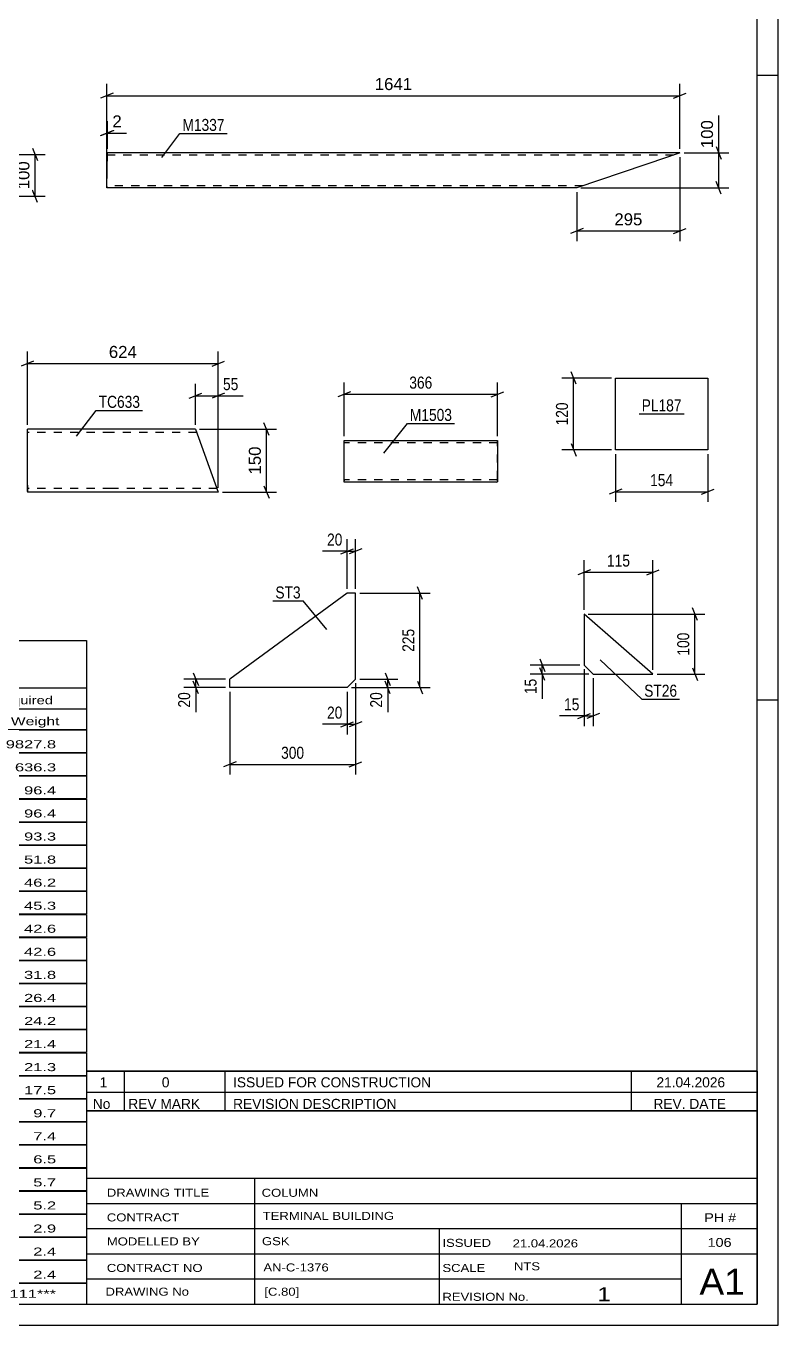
# Model space of a CAD drawing. Header units: millimetres. Extents: x 0 to 841, y 0 to 594.
# Drawn here: x 661.6 to 841, y 0 to 309.8 of the extents above; entities that cross this region are included whole.
import ezdxf

# ---------------------------------------------------------------- set-up
doc = ezdxf.new("R2010")
doc.units = ezdxf.units.MM
doc.linetypes.add('DXK_LINE_DOT2', pattern=[3.9198, 1.9599, -1.9599])
doc.styles.add('Arial', font='ARIAL.TTF', dxfattribs={"height": 0.2})
doc.styles.add('Arial Narrow', font='ARIALN.TTF', dxfattribs={"height": 0.2})

# ---------------------------------------------------------------- blocks, each defined once
blk = doc.blocks.new('Unknown-284856987-1130')
at = {"color": 5, "linetype": 'Continuous'}
for p, q in [((841, 0), (841, 594)), ((836, 5), (836, 589)), ((841, 298), (836, 298)), ((841, 149), (836, 149)), ((5, 5), (836, 5)), ((0, 0), (841, 0))]:
    blk.add_line(p, q, dxfattribs=at)
blk = doc.blocks.new('Part-284856987-12912 - 12911')
at = {"color": 2, "linetype": 'Continuous'}
for p, q in [((737.49, 209.79), (737.49, 210.99)), ((737.49, 210.99), (774.08, 210.99)), ((774.08, 210.99), (774.08, 210.99)), ((774.08, 210.99), (774.08, 210.9)), ((774.08, 210.9), (774.08, 210.64)), ((737.49, 201.73), (737.49, 209.79)), ((774.08, 210.64), (774.08, 210.25)), ((774.08, 210.25), (774.08, 201.73)), ((737.49, 201.08), (737.49, 201.73)), ((774.08, 201.73), (774.08, 201.34)), ((737.49, 200.99), (737.49, 201.08)), ((773.8, 200.99), (737.49, 200.99)), ((773.8, 200.99), (774.08, 201.08)), ((774.08, 201.34), (774.08, 201.08)), ((774.08, 201.08), (774.08, 201.08))]:
    blk.add_line(p, q, dxfattribs=at)
at = {"color": 7, "linetype": 'DXK_LINE_DOT2'}
for p, q in [((774.08, 210.9), (774.08, 210.99)), ((774.08, 210.64), (774.08, 210.9)), ((774.08, 210.39), (737.49, 210.39)), ((774.08, 210.25), (774.08, 210.64)), ((774.08, 210.39), (774.08, 210.39)), ((774.08, 210.34), (774.08, 210.39)), ((774.08, 210.34), (774.08, 210.39)), ((774.08, 210.34), (774.08, 201.96)), ((774.08, 210.25), (774.08, 210.34)), ((774.08, 210.25), (774.08, 201.73)), ((774.08, 210.21), (774.08, 210.25)), ((774.08, 210.02), (774.08, 210.21)), ((774.08, 201.77), (774.08, 210.02)), ((737.49, 201.73), (737.49, 201.34)), ((737.49, 201.59), (737.49, 201.64)), ((774.08, 201.59), (737.49, 201.59)), ((774.08, 201.77), (774.08, 201.96)), ((774.08, 201.64), (774.08, 201.77)), ((774.08, 201.77), (774.08, 201.64)), ((774.08, 201.34), (774.08, 201.73)), ((774.08, 201.59), (774.08, 201.64)), ((774.08, 201.64), (774.08, 201.59)), ((774.08, 201.59), (774.08, 201.59)), ((737.49, 200.99), (737.49, 200.99)), ((773.8, 200.99), (774.08, 201.08)), ((774.08, 201.08), (774.08, 201.34))]:
    blk.add_line(p, q, dxfattribs=at)
blk = doc.blocks.new('Part-284856987-14579 - 14578')
at = {"color": 2, "linetype": 'Continuous'}
for p, q in [((680.89, 271.3), (681.07, 279.56)), ((817.6, 279.56), (681.07, 279.56)), ((817.6, 279.56), (814.65, 278.56)), ((814.65, 278.56), (792.99, 271.23)), ((680.89, 271.23), (680.89, 271.3)), ((792.99, 271.23), (680.89, 271.23))]:
    blk.add_line(p, q, dxfattribs=at)
at = {"color": 7, "linetype": 'DXK_LINE_DOT2'}
for p, q in [((816.13, 279.06), (681.06, 279.06)), ((817.38, 279.48), (814.65, 278.56)), ((680.89, 271.52), (680.89, 271.23)), ((794.47, 271.73), (680.9, 271.73))]:
    blk.add_line(p, q, dxfattribs=at)
blk = doc.blocks.new('Part-284856987-12947 - 12946')
at = {"color": 2, "linetype": 'Continuous'}
for p, q in [((811.17, 155.26), (794.74, 169.55)), ((794.74, 169.55), (794.74, 157.41)), ((794.74, 157.41), (796.88, 155.26)), ((796.88, 155.26), (811.17, 155.26))]:
    blk.add_line(p, q, dxfattribs=at)
blk = doc.blocks.new('Part-284856987-12820 - 12819')
at = {"color": 2, "linetype": 'Continuous'}
for p, q in [((738.21, 174.55), (710.21, 154.05)), ((740.21, 174.55), (738.21, 174.55)), ((740.21, 154.05), (740.21, 174.55)), ((710.21, 152.05), (710.21, 154.05)), ((738.21, 152.05), (710.21, 152.05)), ((738.21, 152.05), (740.21, 154.05))]:
    blk.add_line(p, q, dxfattribs=at)
blk = doc.blocks.new('Part-284856987-12888 - 12887')
at = {"color": 2, "linetype": 'Continuous'}
for p, q in [((802.24, 208.73), (802.24, 225.87)), ((802.24, 225.87), (824.23, 225.87)), ((824.23, 225.87), (824.23, 208.73)), ((824.23, 208.73), (802.24, 208.73))]:
    blk.add_line(p, q, dxfattribs=at)
blk = doc.blocks.new('Part-284856987-12898 - 12897')
at = {"color": 2, "linetype": 'Continuous'}
for p, q in [((681.92, 213.68), (661.92, 213.68)), ((661.92, 200.28), (661.92, 213.68)), ((702.02, 213.68), (682.02, 213.68)), ((702.02, 213.68), (707.48, 198.68)), ((661.92, 200.28), (661.92, 198.68)), ((681.92, 198.68), (661.92, 198.68)), ((707.48, 198.68), (682.02, 198.68))]:
    blk.add_line(p, q, dxfattribs=at)
at = {"color": 7, "linetype": 'DXK_LINE_DOT2'}
for p, q in [((681.92, 212.88), (661.92, 212.88)), ((702.31, 212.88), (682.02, 212.88)), ((661.92, 198.8), (661.92, 200.28)), ((661.92, 199.48), (661.92, 199.54)), ((681.92, 199.48), (661.92, 199.48)), ((707.19, 199.48), (682.02, 199.48)), ((707.19, 199.48), (707.17, 199.54))]:
    blk.add_line(p, q, dxfattribs=at)
blk = doc.blocks.new('StraightDimension-284856987-13096 - 12911')
at = {"color": 7, "linetype": 'Continuous'}
for p, q in [((737.49, 211.99), (737.49, 224.84)), ((774.08, 211.99), (774.08, 224.84)), ((738.99, 222.59), (735.99, 221.39)), ((737.49, 221.99), (774.08, 221.99)), ((772.58, 221.39), (775.58, 222.59))]:
    blk.add_line(p, q, dxfattribs=at)
at = {"color": 0}
blk.add_wipeout([(759.13, 222.74), (759.13, 226.94), (752.44, 226.94), (752.44, 222.74)], dxfattribs=at)
at = {"color": 3, "style": 'Arial Narrow'}
blk.add_text('366', height=2.863, dxfattribs=at).set_placement((753.04, 223.34))
blk = doc.blocks.new('StraightDimension-284856987-14592 - 14578')
at = {"color": 7, "linetype": 'Continuous'}
for p, q in [((680.89, 272.23), (680.89, 287.14)), ((681.07, 280.56), (681.07, 287.14)), ((679.39, 283.69), (682.39, 284.89)), ((682.57, 284.89), (679.57, 283.69)), ((680.89, 284.29), (681.07, 284.29))]:
    blk.add_line(p, q, dxfattribs=at)
at = {"color": 0}
blk.add_wipeout([(685.02, 285.04), (685.02, 289.24), (681.6, 289.24), (681.6, 285.04)], dxfattribs=at)
at = {"color": 7, "linetype": 'Continuous'}
blk.add_line((681.07, 284.29), (685.55, 284.29), dxfattribs=at)
blk.add_line((681.07, 284.29), (685.55, 284.29), dxfattribs=at)
at = {"color": 3, "style": 'Arial'}
blk.add_text('2', height=2.87, dxfattribs=at).set_placement((682.2, 285.64))
blk = doc.blocks.new('StraightDimension-284856987-14605 - 14578')
at = {"color": 7, "linetype": 'Continuous'}
for p, q in [((680.89, 272.23), (680.89, 296.05)), ((817.6, 280.56), (817.6, 296.05)), ((682.39, 293.8), (679.39, 292.6)), ((680.89, 293.2), (817.6, 293.2)), ((816.1, 292.6), (819.1, 293.8))]:
    blk.add_line(p, q, dxfattribs=at)
at = {"color": 0}
blk.add_wipeout([(754.29, 293.95), (754.29, 298.15), (744.2, 298.15), (744.2, 293.95)], dxfattribs=at)
at = {"color": 3, "style": 'Arial'}
blk.add_text('1641', height=2.865, dxfattribs=at).set_placement((744.8, 294.55))
blk = doc.blocks.new('StraightDimension-284856987-14646 - 14578')
at = {"color": 7, "linetype": 'Continuous'}
for p, q in [((818.6, 279.56), (829.24, 279.56)), ((826.24, 281.06), (827.44, 278.06)), ((826.84, 271.23), (826.84, 279.56)), ((827.44, 269.73), (826.24, 272.73)), ((793.99, 271.23), (829.24, 271.23))]:
    blk.add_line(p, q, dxfattribs=at)
at = {"color": 0}
blk.add_wipeout([(826.09, 287.96), (821.89, 287.96), (821.89, 280.09), (826.09, 280.09)], dxfattribs=at)
at = {"color": 7, "linetype": 'Continuous'}
blk.add_line((826.84, 279.56), (826.84, 288.48), dxfattribs=at)
blk.add_line((826.84, 279.56), (826.84, 288.48), dxfattribs=at)
at = {"color": 3, "style": 'Arial'}
blk.add_text('100', height=2.865, rotation=90.0002, dxfattribs=at).set_placement((825.49, 280.69))
blk = doc.blocks.new('StraightDimension-284856987-14622 - 14578')
at = {"color": 7, "linetype": 'Continuous'}
for p, q in [((817.6, 278.56), (817.6, 258.54)), ((792.99, 270.23), (792.99, 258.54)), ((794.49, 261.54), (791.49, 260.34)), ((792.99, 260.94), (817.6, 260.94)), ((816.1, 260.34), (819.1, 261.54))]:
    blk.add_line(p, q, dxfattribs=at)
at = {"color": 0}
blk.add_wipeout([(809.23, 261.69), (809.23, 265.89), (801.36, 265.89), (801.36, 261.69)], dxfattribs=at)
at = {"color": 3, "style": 'Arial'}
blk.add_text('295', height=2.865, dxfattribs=at).set_placement((801.96, 262.29))
blk = doc.blocks.new('StraightDimension-284856987-13278 - 12946')
at = {"color": 7, "linetype": 'Continuous'}
for p, q in [((821.77, 168.05), (820.57, 171.05)), ((795.74, 169.55), (823.57, 169.55)), ((821.17, 155.26), (821.17, 169.55)), ((812.17, 155.26), (823.57, 155.26)), ((820.57, 156.76), (821.77, 153.76))]:
    blk.add_line(p, q, dxfattribs=at)
at = {"color": 0}
blk.add_wipeout([(820.42, 165.75), (816.22, 165.75), (816.22, 159.06), (820.42, 159.06)], dxfattribs=at)
at = {"color": 3, "style": 'Arial Narrow'}
blk.add_text('100', height=2.863, rotation=90.0002, dxfattribs=at).set_placement((819.82, 159.66))
blk = doc.blocks.new('StraightDimension-284856987-13270 - 12946')
at = {"color": 7, "linetype": 'Continuous'}
for p, q in [((796.24, 180.15), (793.24, 178.95)), ((794.74, 170.55), (794.74, 182.4)), ((809.67, 178.95), (812.67, 180.15)), ((811.17, 156.26), (811.17, 182.4)), ((794.74, 179.55), (811.17, 179.55))]:
    blk.add_line(p, q, dxfattribs=at)
at = {"color": 0}
blk.add_wipeout([(806.3, 180.3), (806.3, 184.5), (799.61, 184.5), (799.61, 180.3)], dxfattribs=at)
at = {"color": 3, "style": 'Arial Narrow'}
blk.add_text('115', height=2.863, dxfattribs=at).set_placement((800.21, 180.9))
blk = doc.blocks.new('StraightDimension-284856987-13274 - 12946')
at = {"color": 7, "linetype": 'Continuous'}
for p, q in [((784.14, 158.91), (785.34, 155.91)), ((793.74, 157.41), (781.89, 157.41)), ((795.88, 155.26), (781.89, 155.26)), ((785.34, 153.76), (784.14, 156.76)), ((784.74, 155.26), (784.74, 157.41))]:
    blk.add_line(p, q, dxfattribs=at)
at = {"color": 0}
blk.add_wipeout([(783.99, 154.74), (779.79, 154.74), (779.79, 149.88), (783.99, 149.88)], dxfattribs=at)
at = {"color": 7, "linetype": 'Continuous'}
blk.add_line((784.74, 155.26), (784.74, 149.36), dxfattribs=at)
blk.add_line((784.74, 155.26), (784.74, 149.36), dxfattribs=at)
at = {"color": 3, "style": 'Arial Narrow'}
blk.add_text('15', height=2.863, rotation=90.0002, dxfattribs=at).set_placement((783.39, 150.48))
blk = doc.blocks.new('StraightDimension-284856987-13266 - 12946')
at = {"color": 7, "linetype": 'Continuous'}
for p, q in [((794.74, 156.41), (794.74, 142.86)), ((796.88, 154.26), (796.88, 142.86)), ((793.24, 144.66), (796.24, 145.86)), ((798.38, 145.86), (795.38, 144.66)), ((794.74, 145.26), (796.88, 145.26))]:
    blk.add_line(p, q, dxfattribs=at)
at = {"color": 0}
blk.add_wipeout([(794.22, 146.01), (794.22, 150.21), (789.36, 150.21), (789.36, 146.01)], dxfattribs=at)
at = {"color": 7, "linetype": 'Continuous'}
blk.add_line((794.74, 145.26), (788.83, 145.26), dxfattribs=at)
blk.add_line((794.74, 145.26), (788.83, 145.26), dxfattribs=at)
at = {"color": 3, "style": 'Arial Narrow'}
blk.add_text('15', height=2.863, dxfattribs=at).set_placement((789.96, 146.61))
blk = doc.blocks.new('StraightDimension-284856987-14559 - 6168')
at = {"color": 7, "linetype": 'Continuous'}
for p, q in [((651.93, 279.21), (666.16, 279.21)), ((663.16, 280.71), (664.36, 277.71)), ((663.76, 269.21), (663.76, 279.21)), ((664.36, 267.71), (663.16, 270.71)), ((655.57, 269.21), (666.16, 269.21))]:
    blk.add_line(p, q, dxfattribs=at)
at = {"color": 0}
blk.add_wipeout([(663.01, 278.15), (658.81, 278.15), (658.81, 270.28), (663.01, 270.28)], dxfattribs=at)
at = {"color": 3, "style": 'Arial'}
blk.add_text('100', height=2.865, rotation=90.0002, dxfattribs=at).set_placement((662.41, 270.88))
blk = doc.blocks.new('StraightDimension-284856987-12988 - 12819')
at = {"color": 7, "linetype": 'Continuous'}
for p, q in [((740.21, 153.05), (740.21, 131.31)), ((710.21, 151.05), (710.21, 131.31)), ((711.71, 134.31), (708.71, 133.11)), ((710.21, 133.71), (740.21, 133.71)), ((738.71, 133.11), (741.71, 134.31))]:
    blk.add_line(p, q, dxfattribs=at)
at = {"color": 0}
blk.add_wipeout([(728.55, 134.46), (728.55, 138.66), (721.86, 138.66), (721.86, 134.46)], dxfattribs=at)
at = {"color": 3, "style": 'Arial Narrow'}
blk.add_text('300', height=2.863, dxfattribs=at).set_placement((722.46, 135.06))
blk = doc.blocks.new('StraightDimension-284856987-12980 - 12819')
at = {"color": 7, "linetype": 'Continuous'}
for p, q in [((740.21, 153.05), (740.21, 140.88)), ((738.21, 151.05), (738.21, 140.88)), ((736.71, 142.68), (739.71, 143.88)), ((738.21, 143.28), (740.21, 143.28)), ((741.71, 143.88), (738.71, 142.68))]:
    blk.add_line(p, q, dxfattribs=at)
at = {"color": 0}
blk.add_wipeout([(737.68, 144.03), (737.68, 148.23), (732.82, 148.23), (732.82, 144.03)], dxfattribs=at)
at = {"color": 7, "linetype": 'Continuous'}
blk.add_line((738.21, 143.28), (732.3, 143.28), dxfattribs=at)
blk.add_line((738.21, 143.28), (732.3, 143.28), dxfattribs=at)
at = {"color": 3, "style": 'Arial Narrow'}
blk.add_text('20', height=2.863, dxfattribs=at).set_placement((733.42, 144.63))
blk = doc.blocks.new('StraightDimension-284856987-12972 - 12819')
at = {"color": 7, "linetype": 'Continuous'}
for p, q in [((747.31, 155.55), (748.51, 152.55)), ((739.21, 152.05), (750.31, 152.05)), ((741.21, 154.05), (750.31, 154.05)), ((748.51, 150.55), (747.31, 153.55)), ((747.91, 152.05), (747.91, 154.05))]:
    blk.add_line(p, q, dxfattribs=at)
at = {"color": 0}
blk.add_wipeout([(747.16, 151.52), (742.96, 151.52), (742.96, 146.67), (747.16, 146.67)], dxfattribs=at)
at = {"color": 7, "linetype": 'Continuous'}
blk.add_line((747.91, 152.05), (747.91, 146.14), dxfattribs=at)
blk.add_line((747.91, 152.05), (747.91, 146.14), dxfattribs=at)
at = {"color": 3, "style": 'Arial Narrow'}
blk.add_text('20', height=2.863, rotation=90.0002, dxfattribs=at).set_placement((746.56, 147.27))
blk = doc.blocks.new('StraightDimension-284856987-12984 - 12819')
at = {"color": 7, "linetype": 'Continuous'}
for p, q in [((741.21, 174.55), (757.99, 174.55)), ((756.19, 173.05), (754.99, 176.05)), ((755.59, 152.05), (755.59, 174.55)), ((739.21, 152.05), (757.99, 152.05)), ((754.99, 153.55), (756.19, 150.55))]:
    blk.add_line(p, q, dxfattribs=at)
at = {"color": 0}
blk.add_wipeout([(754.84, 166.64), (750.64, 166.64), (750.64, 159.96), (754.84, 159.96)], dxfattribs=at)
at = {"color": 3, "style": 'Arial Narrow'}
blk.add_text('225', height=2.863, rotation=90.0002, dxfattribs=at).set_placement((754.24, 160.56))
blk = doc.blocks.new('StraightDimension-284856987-12976 - 12819')
at = {"color": 7, "linetype": 'Continuous'}
for p, q in [((738.21, 175.55), (738.21, 187.4)), ((740.21, 175.55), (740.21, 187.4)), ((736.71, 183.95), (739.71, 185.15)), ((738.21, 184.55), (740.21, 184.55)), ((741.71, 185.15), (738.71, 183.95))]:
    blk.add_line(p, q, dxfattribs=at)
at = {"color": 0}
blk.add_wipeout([(737.68, 185.3), (737.68, 189.5), (732.82, 189.5), (732.82, 185.3)], dxfattribs=at)
at = {"color": 7, "linetype": 'Continuous'}
blk.add_line((738.21, 184.55), (732.3, 184.55), dxfattribs=at)
blk.add_line((738.21, 184.55), (732.3, 184.55), dxfattribs=at)
at = {"color": 3, "style": 'Arial Narrow'}
blk.add_text('20', height=2.863, dxfattribs=at).set_placement((733.42, 185.9))
blk = doc.blocks.new('StraightDimension-284856987-12968 - 12819')
at = {"color": 7, "linetype": 'Continuous'}
for p, q in [((701.51, 155.55), (702.71, 152.55)), ((709.21, 154.05), (699.26, 154.05)), ((709.21, 152.05), (699.26, 152.05)), ((702.71, 150.55), (701.51, 153.55)), ((702.11, 152.05), (702.11, 154.05))]:
    blk.add_line(p, q, dxfattribs=at)
at = {"color": 0}
blk.add_wipeout([(701.36, 151.52), (697.16, 151.52), (697.16, 146.67), (701.36, 146.67)], dxfattribs=at)
at = {"color": 7, "linetype": 'Continuous'}
blk.add_line((702.11, 152.05), (702.11, 146.14), dxfattribs=at)
blk.add_line((702.11, 152.05), (702.11, 146.14), dxfattribs=at)
at = {"color": 3, "style": 'Arial Narrow'}
blk.add_text('20', height=2.863, rotation=90.0002, dxfattribs=at).set_placement((700.76, 147.27))
blk = doc.blocks.new('StraightDimension-284856987-13060 - 12887')
at = {"color": 7, "linetype": 'Continuous'}
for p, q in [((802.24, 207.73), (802.24, 196.33)), ((824.23, 207.73), (824.23, 196.33)), ((803.74, 199.33), (800.74, 198.13)), ((802.24, 198.73), (824.23, 198.73)), ((822.73, 198.13), (825.73, 199.33))]:
    blk.add_line(p, q, dxfattribs=at)
at = {"color": 0}
blk.add_wipeout([(816.58, 199.48), (816.58, 203.68), (809.89, 203.68), (809.89, 199.48)], dxfattribs=at)
at = {"color": 3, "style": 'Arial Narrow'}
blk.add_text('154', height=2.863, dxfattribs=at).set_placement((810.49, 200.08))
blk = doc.blocks.new('StraightDimension-284856987-13056 - 12887')
at = {"color": 7, "linetype": 'Continuous'}
for p, q in [((792.84, 224.37), (791.64, 227.37)), ((801.24, 225.87), (789.39, 225.87)), ((792.24, 208.73), (792.24, 225.87)), ((801.24, 208.73), (789.39, 208.73)), ((791.64, 210.23), (792.84, 207.23))]:
    blk.add_line(p, q, dxfattribs=at)
at = {"color": 0}
blk.add_wipeout([(791.49, 220.65), (787.29, 220.65), (787.29, 213.96), (791.49, 213.96)], dxfattribs=at)
at = {"color": 3, "style": 'Arial Narrow'}
blk.add_text('120', height=2.863, rotation=90.0002, dxfattribs=at).set_placement((790.89, 214.56))
blk = doc.blocks.new('StraightDimension-284856987-14799 - 12897')
at = {"color": 7, "linetype": 'Continuous'}
for p, q in [((663.42, 229.91), (660.42, 228.71)), ((661.92, 214.68), (661.92, 232.16)), ((661.92, 229.31), (707.48, 229.31)), ((705.98, 228.71), (708.98, 229.91)), ((707.48, 199.68), (707.48, 232.16))]:
    blk.add_line(p, q, dxfattribs=at)
at = {"color": 0}
blk.add_wipeout([(688.63, 230.06), (688.63, 234.26), (680.76, 234.26), (680.76, 230.06)], dxfattribs=at)
at = {"color": 3, "style": 'Arial'}
blk.add_text('624', height=2.865, dxfattribs=at).set_placement((681.36, 230.66))
blk = doc.blocks.new('StraightDimension-284856987-14810 - 12897')
at = {"color": 7, "linetype": 'Continuous'}
for p, q in [((719.57, 212.18), (718.37, 215.18)), ((703.02, 213.68), (721.37, 213.68)), ((718.97, 198.68), (718.97, 213.68)), ((708.48, 198.68), (721.37, 198.68)), ((718.37, 200.18), (719.57, 197.18))]:
    blk.add_line(p, q, dxfattribs=at)
at = {"color": 0}
blk.add_wipeout([(718.22, 210.12), (714.02, 210.12), (714.02, 202.25), (718.22, 202.25)], dxfattribs=at)
at = {"color": 3, "style": 'Arial'}
blk.add_text('150', height=2.865, rotation=90.0002, dxfattribs=at).set_placement((717.62, 202.85))
blk = doc.blocks.new('StraightDimension-284856987-13064 - 12897')
at = {"color": 7, "linetype": 'Continuous'}
for p, q in [((702.02, 214.68), (702.02, 224.48)), ((707.48, 199.68), (707.48, 224.48)), ((700.52, 221.03), (703.52, 222.23)), ((702.02, 221.63), (707.48, 221.63)), ((708.98, 222.23), (705.98, 221.03))]:
    blk.add_line(p, q, dxfattribs=at)
at = {"color": 0}
blk.add_wipeout([(712.86, 222.38), (712.86, 226.58), (708, 226.58), (708, 222.38)], dxfattribs=at)
at = {"color": 7, "linetype": 'Continuous'}
blk.add_line((707.48, 221.63), (713.39, 221.63), dxfattribs=at)
blk.add_line((707.48, 221.63), (713.39, 221.63), dxfattribs=at)
at = {"color": 3, "style": 'Arial Narrow'}
blk.add_text('55', height=2.863, dxfattribs=at).set_placement((708.6, 222.98))
blk = doc.blocks.new('Unknown-284856987-18290')
at = {"color": 7, "linetype": 'Continuous'}
for p, q in [((676, 51.05), (676, 5)), ((676, 51.05), (836, 51.05)), ((836, 51), (836, 5)), ((676, 35), (836, 35)), ((716.14, 35), (716.14, 5)), ((676, 29), (836, 29)), ((818, 5.05), (818, 29.05)), ((676, 23), (836, 23)), ((760.14, 23), (760.14, 5)), ((676, 17), (836, 17)), ((676, 11), (818, 11)), ((676, 5), (836, 5))]:
    blk.add_line(p, q, dxfattribs=at)
at = {"color": 7, "style": 'Arial Narrow'}
for s, height, width, p in [('DRAWING TITLE', 1.9089, 1.425378, (680.88, 30.61)), ('COLUMN', 1.909, 1.425378, (717.81, 30.59)), ('CONTRACT', 1.909, 1.425378, (680.88, 24.71)), ('TERMINAL BUILDING', 1.9089, 1.425378, (718.06, 25.07)), ('MODELLED BY', 1.9089, 1.425378, (680.88, 18.98)), ('GSK', 1.909, 1.425378, (717.88, 19.04)), ('ISSUED', 1.909, 1.425378, (760.94, 18.64)), ('21.04.2026', 1.909, 1.425378, (777.69, 18.52)), ('CONTRACT NO', 1.9089, 1.425378, (680.88, 12.66)), ('AN-C-1376', 1.909, 1.425378, (718.23, 12.78)), ('SCALE', 1.909, 1.425378, (760.94, 12.65)), ('A1', 6.204, 1.25, (822.24, 7.2)), ('DRAWING No', 1.909, 1.425378, (680.56, 7)), ('[C.80]', 1.909, 1.425378, (718.46, 6.99)), ('REVISION No.', 1.9089, 1.425378, (760.94, 5.77)), ('1', 3.34, 1.5, (797.91, 5.68))]:
    blk.add_text(s, height=height, dxfattribs=dict(at, width=width)).set_placement(p)
at = {"color": 7, "linetype": 'Continuous', "style": 'Arial Narrow'}
for s, height, width, p in [('PH #', 2.1, 1.42538, (823.4, 24.55)), ('106', 2.1, 1.42538, (824.19, 18.65)), ('NTS', 1.909, 1.425378, (778, 13.05))]:
    blk.add_text(s, height=height, dxfattribs=dict(at, width=width)).set_placement(p)
blk = doc.blocks.new('Unknown-284856987-18291')
at = {"color": 7, "linetype": 'Continuous'}
for p, q in [((516, 163.25), (676, 163.25)), ((516, 152), (516, 163.25)), ((676, 163.25), (676, 152)), ((516, 152), (676, 152)), ((516, 152), (516, 147)), ((676, 152), (676, 147)), ((516, 147), (676, 147)), ((516, 147), (516, 142)), ((540, 147), (540, 142)), ((575.5, 147), (575.5, 142)), ((601.5, 147), (601.5, 142)), ((614.5, 147), (614.5, 142)), ((632, 147), (632, 142)), ((654, 147), (654, 142)), ((676, 147), (676, 142)), ((516, 142), (676, 142)), ((516, 141.95), (516, 136.55)), ((516, 141.95), (676, 141.95)), ((540, 142), (540, 136.5)), ((575.5, 142), (575.5, 136.5)), ((601.5, 142), (601.5, 136.5)), ((614.5, 142), (614.5, 136.5)), ((632, 142), (632, 136.5)), ((654, 142), (654, 136.5)), ((676, 141.95), (676, 136.55)), ((516, 136.55), (676, 136.55)), ((516, 136.45), (516, 131.05)), ((516, 136.45), (676, 136.45)), ((540, 136.5), (540, 131)), ((575.5, 136.5), (575.5, 131)), ((601.5, 136.5), (601.5, 131)), ((614.5, 136.5), (614.5, 131)), ((632, 136.5), (632, 131)), ((654, 136.5), (654, 131)), ((676, 136.45), (676, 131.05)), ((516, 131.05), (676, 131.05)), ((516, 130.95), (516, 125.55)), ((516, 130.95), (676, 130.95)), ((540, 131), (540, 125.5)), ((575.5, 131), (575.5, 125.5)), ((601.5, 131), (601.5, 125.5)), ((614.5, 131), (614.5, 125.5)), ((632, 131), (632, 125.5)), ((654, 131), (654, 125.5)), ((676, 130.95), (676, 125.55)), ((516, 125.55), (676, 125.55)), ((516, 125.45), (516, 120.05)), ((516, 125.45), (676, 125.45)), ((540, 125.5), (540, 120)), ((575.5, 125.5), (575.5, 120)), ((601.5, 125.5), (601.5, 120)), ((614.5, 125.5), (614.5, 120)), ((632, 125.5), (632, 120)), ((654, 125.5), (654, 120)), ((676, 125.45), (676, 120.05)), ((516, 120.05), (676, 120.05)), ((516, 119.95), (516, 114.55)), ((516, 119.95), (676, 119.95)), ((540, 120), (540, 114.5)), ((575.5, 120), (575.5, 114.5)), ((601.5, 120), (601.5, 114.5)), ((614.5, 120), (614.5, 114.5)), ((632, 120), (632, 114.5)), ((654, 120), (654, 114.5)), ((676, 119.95), (676, 114.55)), ((516, 114.55), (676, 114.55)), ((516, 114.45), (516, 109.05)), ((516, 114.45), (676, 114.45)), ((540, 114.5), (540, 109)), ((575.5, 114.5), (575.5, 109)), ((601.5, 114.5), (601.5, 109)), ((614.5, 114.5), (614.5, 109)), ((632, 114.5), (632, 109)), ((654, 114.5), (654, 109)), ((676, 114.45), (676, 109.05)), ((516, 109.05), (676, 109.05)), ((516, 108.95), (516, 103.55)), ((516, 108.95), (676, 108.95)), ((540, 109), (540, 103.5)), ((575.5, 109), (575.5, 103.5)), ((601.5, 109), (601.5, 103.5)), ((614.5, 109), (614.5, 103.5)), ((632, 109), (632, 103.5)), ((654, 109), (654, 103.5)), ((676, 108.95), (676, 103.55)), ((516, 103.55), (676, 103.55)), ((516, 103.45), (516, 98.05)), ((516, 103.45), (676, 103.45)), ((540, 103.5), (540, 98)), ((575.5, 103.5), (575.5, 98)), ((601.5, 103.5), (601.5, 98)), ((614.5, 103.5), (614.5, 98)), ((632, 103.5), (632, 98)), ((654, 103.5), (654, 98)), ((676, 103.45), (676, 98.05)), ((516, 98.05), (676, 98.05)), ((516, 97.95), (516, 92.55)), ((516, 97.95), (676, 97.95)), ((540, 98), (540, 92.5)), ((575.5, 98), (575.5, 92.5)), ((601.5, 98), (601.5, 92.5)), ((614.5, 98), (614.5, 92.5)), ((632, 98), (632, 92.5)), ((654, 98), (654, 92.5)), ((676, 97.95), (676, 92.55)), ((516, 92.55), (676, 92.55)), ((516, 92.45), (516, 87.05)), ((516, 92.45), (676, 92.45)), ((540, 92.5), (540, 87)), ((575.5, 92.5), (575.5, 87)), ((601.5, 92.5), (601.5, 87)), ((614.5, 92.5), (614.5, 87)), ((632, 92.5), (632, 87)), ((654, 92.5), (654, 87)), ((676, 92.45), (676, 87.05)), ((516, 87.05), (676, 87.05)), ((516, 86.95), (516, 81.55)), ((516, 86.95), (676, 86.95)), ((540, 87), (540, 81.5)), ((575.5, 87), (575.5, 81.5)), ((601.5, 87), (601.5, 81.5)), ((614.5, 87), (614.5, 81.5)), ((632, 87), (632, 81.5)), ((654, 87), (654, 81.5)), ((676, 86.95), (676, 81.55)), ((516, 81.55), (676, 81.55)), ((516, 81.45), (516, 76.05)), ((516, 81.45), (676, 81.45)), ((540, 81.5), (540, 76)), ((575.5, 81.5), (575.5, 76)), ((601.5, 81.5), (601.5, 76)), ((614.5, 81.5), (614.5, 76)), ((632, 81.5), (632, 76)), ((654, 81.5), (654, 76)), ((676, 81.45), (676, 76.05)), ((516, 76.05), (676, 76.05)), ((516, 75.95), (516, 70.55)), ((516, 75.95), (676, 75.95)), ((540, 76), (540, 70.5)), ((575.5, 76), (575.5, 70.5)), ((601.5, 76), (601.5, 70.5)), ((614.5, 76), (614.5, 70.5)), ((632, 76), (632, 70.5)), ((654, 76), (654, 70.5)), ((676, 75.95), (676, 70.55)), ((516, 70.55), (676, 70.55)), ((516, 70.45), (516, 65.05)), ((516, 70.45), (676, 70.45)), ((540, 70.5), (540, 65)), ((575.5, 70.5), (575.5, 65)), ((601.5, 70.5), (601.5, 65)), ((614.5, 70.5), (614.5, 65)), ((632, 70.5), (632, 65)), ((654, 70.5), (654, 65)), ((676, 70.45), (676, 65.05)), ((516, 65.05), (676, 65.05)), ((516, 64.95), (516, 59.55)), ((516, 64.95), (676, 64.95)), ((540, 65), (540, 59.5)), ((575.5, 65), (575.5, 59.5)), ((601.5, 65), (601.5, 59.5)), ((614.5, 65), (614.5, 59.5)), ((632, 65), (632, 59.5)), ((654, 65), (654, 59.5)), ((676, 64.95), (676, 59.55)), ((516, 59.55), (676, 59.55)), ((516, 59.45), (516, 54.05)), ((516, 59.45), (676, 59.45)), ((540, 59.5), (540, 54)), ((575.5, 59.5), (575.5, 54)), ((601.5, 59.5), (601.5, 54)), ((614.5, 59.5), (614.5, 54)), ((632, 59.5), (632, 54)), ((654, 59.5), (654, 54)), ((676, 59.45), (676, 54.05)), ((516, 54.05), (676, 54.05)), ((516, 53.95), (516, 48.55)), ((516, 53.95), (676, 53.95)), ((540, 54), (540, 48.5)), ((575.5, 54), (575.5, 48.5)), ((601.5, 54), (601.5, 48.5)), ((614.5, 54), (614.5, 48.5)), ((632, 54), (632, 48.5)), ((654, 54), (654, 48.5)), ((676, 53.95), (676, 48.55)), ((516, 48.55), (676, 48.55)), ((516, 48.45), (516, 43.05)), ((516, 48.45), (676, 48.45)), ((540, 48.5), (540, 43)), ((575.5, 48.5), (575.5, 43)), ((601.5, 48.5), (601.5, 43)), ((614.5, 48.5), (614.5, 43)), ((632, 48.5), (632, 43)), ((654, 48.5), (654, 43)), ((676, 48.45), (676, 43.05)), ((516, 43.05), (676, 43.05)), ((516, 42.95), (516, 37.55)), ((516, 42.95), (676, 42.95)), ((540, 43), (540, 37.5)), ((575.5, 43), (575.5, 37.5)), ((601.5, 43), (601.5, 37.5)), ((614.5, 43), (614.5, 37.5)), ((632, 43), (632, 37.5)), ((654, 43), (654, 37.5)), ((676, 42.95), (676, 37.55)), ((516, 37.55), (676, 37.55)), ((516, 37.45), (516, 32.05)), ((516, 37.45), (676, 37.45)), ((540, 37.5), (540, 32)), ((575.5, 37.5), (575.5, 32)), ((601.5, 37.5), (601.5, 32)), ((614.5, 37.5), (614.5, 32)), ((632, 37.5), (632, 32)), ((654, 37.5), (654, 32)), ((676, 37.45), (676, 32.05)), ((516, 32.05), (676, 32.05)), ((516, 31.95), (516, 26.55)), ((516, 31.95), (676, 31.95)), ((540, 32), (540, 26.5)), ((575.5, 32), (575.5, 26.5)), ((601.5, 32), (601.5, 26.5)), ((614.5, 32), (614.5, 26.5)), ((632, 32), (632, 26.5)), ((654, 32), (654, 26.5)), ((676, 31.95), (676, 26.55)), ((516, 26.55), (676, 26.55)), ((516, 26.45), (516, 21.05)), ((516, 26.45), (676, 26.45)), ((540, 26.5), (540, 21)), ((575.5, 26.5), (575.5, 21)), ((601.5, 26.5), (601.5, 21)), ((614.5, 26.5), (614.5, 21)), ((632, 26.5), (632, 21)), ((654, 26.5), (654, 21)), ((676, 26.45), (676, 21.05)), ((516, 21.05), (676, 21.05)), ((516, 20.95), (516, 15.55)), ((516, 20.95), (676, 20.95)), ((540, 21), (540, 15.5)), ((575.5, 21), (575.5, 15.5)), ((601.5, 21), (601.5, 15.5)), ((614.5, 21), (614.5, 15.5)), ((632, 21), (632, 15.5)), ((654, 21), (654, 15.5)), ((676, 20.95), (676, 15.55)), ((516, 15.55), (676, 15.55)), ((540, 15.5), (540, 10)), ((575.5, 15.5), (575.5, 10)), ((601.5, 15.5), (601.5, 10)), ((614.5, 15.5), (614.5, 10)), ((632, 15.5), (632, 10)), ((654, 15.5), (654, 10)), ((516, 15.45), (516, 10.05)), ((516, 15.45), (676, 15.45)), ((676, 15.45), (676, 10.05)), ((516, 10.05), (676, 10.05)), ((516, 10), (676, 10)), ((516, 10), (516, 5)), ((632, 10), (632, 5)), ((654, 10), (654, 5)), ((676, 10), (676, 5)), ((516, 5), (676, 5))]:
    blk.add_line(p, q, dxfattribs=at)
at = {"color": 7, "style": 'Arial Narrow'}
for s, height, width, p in [('GENERAL NOTES & WELD DETAILS :', 2.8633, 1.4, (517.15, 155.56)), ('REFER TYP DRAWING TYP-01', 1.9089, 1.6, (600.7, 155.66)), ("MATERIAL LIST FOR ASSEMBLY MK'D", 1.9089, 1.6, (517.15, 148.06)), ('C80', 1.909, 1.794707, (612.2, 147.97)), ('1', 1.91, 1.794707, (638.08, 148.06)), ('No. Required', 1.9089, 1.6, (647.41, 148.06)), ('Mark', 1.909, 1.7, (517.34, 143)), ('Profile', 1.909, 1.7, (550.41, 143)), ('Material', 1.909, 1.7, (580.54, 143.06)), ('No.', 1.909, 1.7, (605.5, 143.06)), ('Length', 1.909, 1.7, (616, 143.06)), ('Area', 1.909, 1.7, (638.5, 143.06)), ('Weight', 1.909, 1.7, (658, 143.06))]:
    blk.add_text(s, height=height, dxfattribs=dict(at, width=width)).set_placement(p)
at = {"color": 7, "linetype": 'Continuous', "style": 'Arial Narrow'}
for s, height, width, p in [('C80', 1.909, 1.794707, (517.5, 137.56)), ('SHS1000*24', 1.909, 1.794707, (542, 137.56)), ('E350', 1.909, 1.794707, (581.74, 137.56)), ('1', 1.91, 1.794707, (605.86, 137.56)), ('13362', 1.909, 1.794707, (616.4, 137.56)), ('53.5', 1.909, 1.794707, (640.13, 137.56)), ('9827.8', 1.909, 1.794707, (656.77, 137.56)), ('BP2', 1.909, 1.794707, (517.5, 132.06)), ('PL32*1490', 1.909, 1.794707, (542, 132.06)), ('E350', 1.909, 1.794707, (581.74, 132.06)), ('1', 1.91, 1.794707, (605.86, 132.06)), ('1700', 1.909, 1.794707, (618.58, 132.06)), ('5.3', 1.909, 1.794707, (642.32, 132.06)), ('636.3', 1.909, 1.794707, (658.96, 132.06)), ('BC12', 1.909, 1.794707, (517.5, 126.56)), ('RHS300*200*12', 1.9089, 1.794707, (542, 126.56)), ('E350', 1.909, 1.794707, (581.74, 126.56)), ('1', 1.91, 1.794707, (605.86, 126.56)), ('1075', 1.909, 1.794707, (618.58, 126.56)), ('1.1', 1.909, 1.794707, (642.32, 126.56)), ('96.4', 1.909, 1.794707, (661.14, 126.56)), ('TC10', 1.909, 1.794707, (517.5, 121.06)), ('RHS300*200*12', 1.9089, 1.794707, (542, 121.06)), ('E350', 1.909, 1.794707, (581.74, 121.06)), ('1', 1.91, 1.794707, (605.86, 121.06)), ('1075', 1.909, 1.794707, (618.58, 121.06)), ('1.1', 1.909, 1.794707, (642.32, 121.06)), ('96.4', 1.909, 1.794707, (661.14, 121.06)), ('SP5', 1.909, 1.794707, (517.5, 115.56)), ('PL25*440', 1.909, 1.794707, (542, 115.56)), ('E350', 1.909, 1.794707, (581.74, 115.56)), ('2', 1.91, 1.794707, (605.86, 115.56)), ('540', 1.909, 1.794707, (620.77, 115.56)), ('0.5', 1.909, 1.794707, (642.32, 115.56)), ('93.3', 1.909, 1.794707, (661.14, 115.56)), ('SP6', 1.909, 1.794707, (517.5, 110.06)), ('PL25*300', 1.909, 1.794707, (542, 110.06)), ('E350', 1.909, 1.794707, (581.74, 110.06)), ('2', 1.91, 1.794707, (605.86, 110.06)), ('440', 1.909, 1.794707, (620.77, 110.06)), ('0.3', 1.909, 1.794707, (642.32, 110.06)), ('51.8', 1.909, 1.794707, (661.14, 110.06)), ('PL101', 1.909, 1.794707, (517.5, 104.56)), ('PL6*990', 1.909, 1.794707, (542, 104.56)), ('E350', 1.909, 1.794707, (581.74, 104.56)), ('1', 1.91, 1.794707, (605.86, 104.56)), ('990', 1.909, 1.794707, (620.77, 104.56)), ('2.0', 1.909, 1.794707, (642.32, 104.56)), ('46.2', 1.909, 1.794707, (661.14, 104.56)), ('SP20', 1.909, 1.794707, (517.5, 99.06)), ('PL20*380', 1.909, 1.794707, (542, 99.06)), ('E350', 1.909, 1.794707, (581.74, 99.06)), ('2', 1.91, 1.794707, (605.86, 99.06)), ('380', 1.909, 1.794707, (620.77, 99.06)), ('0.3', 1.909, 1.794707, (642.32, 99.06)), ('45.3', 1.909, 1.794707, (661.14, 99.06)), ('BC1', 1.909, 1.794707, (517.5, 93.56)), ('RHS300*200*12', 1.9089, 1.794707, (542, 93.56)), ('E350', 1.909, 1.794707, (581.74, 93.56)), ('1', 1.91, 1.794707, (605.86, 93.56)), ('475', 1.909, 1.794707, (620.77, 93.56)), ('0.5', 1.909, 1.794707, (642.32, 93.56)), ('42.6', 1.909, 1.794707, (661.14, 93.56)), ('TC7', 1.909, 1.794707, (517.5, 88.06)), ('RHS300*200*12', 1.9089, 1.794707, (542, 88.06)), ('E350', 1.909, 1.794707, (581.74, 88.06)), ('1', 1.91, 1.794707, (605.86, 88.06)), ('475', 1.909, 1.794707, (620.77, 88.06)), ('0.5', 1.909, 1.794707, (642.32, 88.06)), ('42.6', 1.909, 1.794707, (661.14, 88.06)), ('ST1', 1.909, 1.794707, (517.5, 82.56)), ('PL20*300', 1.909, 1.794707, (542, 82.56)), ('E350', 1.909, 1.794707, (581.74, 82.56)), ('4', 1.91, 1.794707, (605.86, 82.56)), ('300', 1.909, 1.794707, (620.77, 82.56)), ('0.1', 1.909, 1.794707, (642.32, 82.56)), ('31.8', 1.909, 1.794707, (661.14, 82.56)), ('M1337', 1.909, 1.794707, (517.5, 77.06)), ('SHS100*6', 1.909, 1.794707, (542, 77.06)), ('E350', 1.909, 1.794707, (581.74, 77.06)), ('1', 1.91, 1.794707, (605.86, 77.06)), ('1641', 1.909, 1.794707, (618.58, 77.06)), ('0.6', 1.909, 1.794707, (642.32, 77.06)), ('26.4', 1.909, 1.794707, (661.14, 77.06)), ('ST3', 1.909, 1.794707, (517.5, 71.56)), ('PL20*225', 1.909, 1.794707, (542, 71.56)), ('E350', 1.909, 1.794707, (581.74, 71.56)), ('4', 1.91, 1.794707, (605.86, 71.56)), ('300', 1.909, 1.794707, (620.77, 71.56)), ('0.1', 1.909, 1.794707, (642.32, 71.56)), ('24.2', 1.909, 1.794707, (661.14, 71.56)), ('ST5', 1.909, 1.794707, (517.5, 66.06)), ('PL12*120', 1.909, 1.794707, (542, 66.06)), ('E350', 1.909, 1.794707, (581.74, 66.06)), ('32', 1.909, 1.794707, (604.76, 66.06)), ('120', 1.909, 1.794707, (620.77, 66.06)), ('0.0', 1.909, 1.794707, (642.32, 66.06)), ('21.4', 1.909, 1.794707, (661.14, 66.06)), ('TC633', 1.909, 1.794707, (517.5, 60.56)), ('SHS150*8', 1.909, 1.794707, (542, 60.56)), ('E350', 1.909, 1.794707, (581.74, 60.56)), ('1', 1.91, 1.794707, (605.86, 60.56)), ('624', 1.909, 1.794707, (620.77, 60.56)), ('0.4', 1.909, 1.794707, (642.32, 60.56)), ('21.3', 1.909, 1.794707, (661.14, 60.56)), ('PL761', 1.909, 1.794707, (517.5, 55.06)), ('PL12*300', 1.909, 1.794707, (542, 55.06)), ('E350', 1.909, 1.794707, (581.74, 55.06)), ('2', 1.91, 1.794707, (605.86, 55.06)), ('310', 1.909, 1.794707, (620.77, 55.06)), ('0.2', 1.909, 1.794707, (642.32, 55.06)), ('17.5', 1.909, 1.794707, (661.14, 55.06)), ('TC133', 1.909, 1.794707, (517.5, 49.56)), ('SHS150*8', 1.909, 1.794707, (542, 49.56)), ('E350', 1.909, 1.794707, (581.74, 49.56)), ('1', 1.91, 1.794707, (605.86, 49.56)), ('300', 1.909, 1.794707, (620.77, 49.56)), ('0.2', 1.909, 1.794707, (642.32, 49.56)), ('9.7', 1.909, 1.794707, (663.33, 49.56)), ('BC46', 1.909, 1.794707, (517.5, 44.06)), ('SHS150*6', 1.909, 1.794707, (542, 44.06)), ('E350', 1.909, 1.794707, (581.74, 44.06)), ('1', 1.91, 1.794707, (605.86, 44.06)), ('300', 1.909, 1.794707, (620.77, 44.06)), ('0.2', 1.909, 1.794707, (642.32, 44.06)), ('7.4', 1.909, 1.794707, (663.33, 44.06)), ('M1503', 1.909, 1.794707, (517.5, 38.56)), ('RHS100*100*6', 1.9089, 1.794707, (542, 38.56)), ('E350', 1.909, 1.794707, (581.74, 38.56)), ('1', 1.91, 1.794707, (605.86, 38.56)), ('366', 1.909, 1.794707, (620.77, 38.56)), ('0.1', 1.909, 1.794707, (642.32, 38.56)), ('6.5', 1.909, 1.794707, (663.33, 38.56)), ('ST26', 1.909, 1.794707, (517.5, 33.06)), ('PL8*100', 1.909, 1.794707, (542, 33.06)), ('E350', 1.909, 1.794707, (581.74, 33.06)), ('16', 1.909, 1.794707, (604.76, 33.06)), ('115', 1.909, 1.794707, (620.77, 33.06)), ('0.0', 1.909, 1.794707, (642.32, 33.06)), ('5.7', 1.909, 1.794707, (663.33, 33.06)), ('M1358', 1.909, 1.794707, (517.5, 27.56)), ('RHS100*100*6', 1.9089, 1.794707, (542, 27.56)), ('E350', 1.909, 1.794707, (581.74, 27.56)), ('1', 1.91, 1.794707, (605.86, 27.56)), ('310', 1.909, 1.794707, (620.77, 27.56)), ('0.1', 1.909, 1.794707, (642.32, 27.56)), ('5.2', 1.909, 1.794707, (663.33, 27.56)), ('PL187', 1.909, 1.794707, (517.5, 22.06)), ('PL10*120', 1.909, 1.794707, (542, 22.06)), ('E350', 1.909, 1.794707, (581.74, 22.06)), ('2', 1.91, 1.794707, (605.86, 22.06)), ('154', 1.909, 1.794707, (620.77, 22.06)), ('0.0', 1.909, 1.794707, (642.32, 22.06)), ('2.9', 1.909, 1.794707, (663.33, 22.06)), ('PL186', 1.909, 1.794707, (517.5, 16.56)), ('PL12*154', 1.909, 1.794707, (542, 16.56)), ('E350', 1.909, 1.794707, (581.74, 16.56)), ('1', 1.91, 1.794707, (605.86, 16.56)), ('209', 1.909, 1.794707, (620.77, 16.56)), ('0.1', 1.909, 1.794707, (642.32, 16.56)), ('2.4', 1.909, 1.794707, (663.33, 16.56)), ('PL251', 1.909, 1.794707, (517.5, 11.06)), ('PL12*154', 1.909, 1.794707, (542, 11.06)), ('E350', 1.909, 1.794707, (581.74, 11.06)), ('1', 1.91, 1.794707, (605.86, 11.06)), ('208', 1.909, 1.794707, (620.77, 11.06)), ('0.1', 1.909, 1.794707, (642.32, 11.06)), ('2.4', 1.909, 1.794707, (663.33, 11.06)), ('Total', 1.909, 1.7, (618.33, 6.5)), ('70.1', 1.909, 1.794707, (639.64, 6.5)), ('111***', 1.909, 1.794707, (657.65, 6.5))]:
    blk.add_text(s, height=height, dxfattribs=dict(at, width=width)).set_placement(p)
blk = doc.blocks.new('Unknown-284856987-18293')
at = {"color": 7, "linetype": 'Continuous'}
for p, q in [((676, 60.55), (836, 60.55)), ((836, 60.55), (676, 60.55)), ((676, 60.55), (676, 55.55)), ((685, 60.55), (685, 55.55)), ((709, 60.55), (709, 55.55)), ((806, 60.55), (806, 55.55)), ((836, 60.55), (836, 55.55)), ((676, 55.55), (836, 55.55)), ((676, 55.55), (676, 51.05)), ((676, 55.55), (836, 55.55)), ((685, 55.55), (685, 51.05)), ((709, 55.55), (709, 51.05)), ((806, 55.55), (806, 51.05)), ((836, 55.55), (836, 51.05)), ((836, 51.05), (676, 51.05))]:
    blk.add_line(p, q, dxfattribs=at)
at = {"color": 7, "linetype": 'Continuous', "style": 'Arial Narrow'}
for s, height, width, p in [('1', 2.39, 1.196471, (679.16, 56.7)), ('0', 2.39, 1.196471, (694, 56.7)), ('ISSUED FOR CONSTRUCTION', 2.3861, 1.196471, (711, 56.7)), ('21.04.2026', 2.386, 1.196471, (812, 56.7)), ('No', 2.386, 1.2, (677.54, 51.55)), ('REV MARK', 2.386, 1.2, (686, 51.55)), ('REVISION DESCRIPTION', 2.3861, 1.2, (711, 51.55)), ('REV. DATE', 2.386, 1.2, (811.28, 51.55))]:
    blk.add_text(s, height=height, dxfattribs=dict(at, width=width)).set_placement(p)
blk = doc.blocks.new('Mark-284856987-13300 - 12911')
at = {"color": 0}
blk.add_wipeout([(763.23, 215.64), (763.23, 218.64), (753.18, 218.64), (753.18, 215.64)], dxfattribs=at)
blk.add_wipeout([(763.23, 215.64), (763.23, 218.64), (753.18, 218.64), (753.18, 215.64)], dxfattribs=at)
at = {"color": 30, "linetype": 'Continuous'}
for p, q in [((746.93, 207.96), (752.58, 215.04)), ((752.58, 215.04), (763.83, 215.04))]:
    blk.add_line(p, q, dxfattribs=at)
at = {"color": 3, "style": 'Arial Narrow'}
blk.add_text('M1503', height=2.863, dxfattribs=at).set_placement((753.18, 215.64))
blk = doc.blocks.new('Mark-284856987-14615 - 14578')
at = {"color": 0}
blk.add_wipeout([(708.97, 284.8), (708.97, 287.8), (698.92, 287.8), (698.92, 284.8)], dxfattribs=at)
blk.add_wipeout([(708.97, 284.8), (708.97, 287.8), (698.92, 287.8), (698.92, 284.8)], dxfattribs=at)
at = {"color": 30, "linetype": 'Continuous'}
for p, q in [((694.01, 278.5), (698.32, 284.2)), ((698.32, 284.2), (709.57, 284.2))]:
    blk.add_line(p, q, dxfattribs=at)
at = {"color": 3, "style": 'Arial Narrow'}
blk.add_text('M1337', height=2.863, dxfattribs=at).set_placement((698.92, 284.8))
blk = doc.blocks.new('Mark-284856987-13316 - 12946')
at = {"color": 0}
blk.add_wipeout([(816.93, 149.86), (816.93, 152.86), (809.08, 152.86), (809.08, 149.86)], dxfattribs=at)
blk.add_wipeout([(816.93, 149.86), (816.93, 152.86), (809.08, 152.86), (809.08, 149.86)], dxfattribs=at)
at = {"color": 30, "linetype": 'Continuous'}
for p, q in [((798.6, 158.63), (808.48, 149.26)), ((808.48, 149.26), (817.53, 149.26))]:
    blk.add_line(p, q, dxfattribs=at)
at = {"color": 3, "style": 'Arial Narrow'}
blk.add_text('ST26', height=2.863, dxfattribs=at).set_placement((809.08, 149.86))
blk = doc.blocks.new('Mark-284856987-13281 - 12819')
at = {"color": 0}
blk.add_wipeout([(727.11, 173.29), (727.11, 176.29), (721.09, 176.29), (721.09, 173.29)], dxfattribs=at)
blk.add_wipeout([(727.11, 173.29), (727.11, 176.29), (721.09, 176.29), (721.09, 173.29)], dxfattribs=at)
at = {"color": 30, "linetype": 'Continuous'}
for p in [(720.49, 172.69), (733.39, 165.89)]:
    blk.add_line(p, (727.71, 172.69), dxfattribs=at)
at = {"color": 3, "style": 'Arial Narrow'}
blk.add_text('ST3', height=2.863, dxfattribs=at).set_placement((721.09, 173.29))
blk = doc.blocks.new('Mark-284856987-13291 - 12887')
at = {"color": 0}
blk.add_wipeout([(817.99, 217.9), (817.99, 220.9), (808.48, 220.9), (808.48, 217.9)], dxfattribs=at)
blk.add_wipeout([(817.99, 217.9), (817.99, 220.9), (808.48, 220.9), (808.48, 217.9)], dxfattribs=at)
at = {"color": 30, "linetype": 'Continuous'}
blk.add_line((807.88, 217.3), (818.59, 217.3), dxfattribs=at)
at = {"color": 3, "style": 'Arial Narrow'}
blk.add_text('PL187', height=2.863, dxfattribs=at).set_placement((808.48, 217.9))
blk = doc.blocks.new('Mark-284856987-13294 - 12897')
at = {"color": 0}
blk.add_wipeout([(688.8, 218.76), (688.8, 221.76), (678.94, 221.76), (678.94, 218.76)], dxfattribs=at)
blk.add_wipeout([(688.8, 218.76), (688.8, 221.76), (678.94, 221.76), (678.94, 218.76)], dxfattribs=at)
at = {"color": 30, "linetype": 'Continuous'}
for p, q in [((673.63, 212), (678.34, 218.16)), ((678.34, 218.16), (689.4, 218.16))]:
    blk.add_line(p, q, dxfattribs=at)
at = {"color": 3, "style": 'Arial Narrow'}
blk.add_text('TC633', height=2.863, dxfattribs=at).set_placement((678.94, 218.76))

msp = doc.modelspace()

# ---------------------------------------------------------------- block references
for name in ['Unknown-284856987-1130', 'Part-284856987-14579 - 14578', 'Part-284856987-12888 - 12887', 'Part-284856987-12898 - 12897', 'Part-284856987-12912 - 12911', 'Part-284856987-12820 - 12819', 'Part-284856987-12947 - 12946', 'Unknown-284856987-18291', 'Unknown-284856987-18293', 'Unknown-284856987-18290']:
    msp.add_blockref(name, (0, 0))

# ---------------------------------------------------------------- next in the draw order: block references
for name in ['StraightDimension-284856987-14592 - 14578', 'StraightDimension-284856987-14559 - 6168', 'StraightDimension-284856987-14799 - 12897', 'StraightDimension-284856987-13096 - 12911', 'Mark-284856987-13291 - 12887', 'StraightDimension-284856987-13060 - 12887', 'StraightDimension-284856987-13278 - 12946', 'StraightDimension-284856987-12988 - 12819']:
    msp.add_blockref(name, (0, 0))

# ---------------------------------------------------------------- next in the draw order: block references
for name in ['StraightDimension-284856987-14605 - 14578', 'StraightDimension-284856987-13056 - 12887', 'Mark-284856987-13294 - 12897', 'Mark-284856987-13300 - 12911', 'StraightDimension-284856987-14810 - 12897', 'StraightDimension-284856987-13270 - 12946', 'StraightDimension-284856987-12968 - 12819', 'StraightDimension-284856987-12980 - 12819']:
    msp.add_blockref(name, (0, 0))

# ---------------------------------------------------------------- next in the draw order: block references
for name in ['StraightDimension-284856987-14646 - 14578', 'Mark-284856987-14615 - 14578', 'StraightDimension-284856987-13064 - 12897', 'StraightDimension-284856987-13274 - 12946', 'StraightDimension-284856987-12972 - 12819']:
    msp.add_blockref(name, (0, 0))

# ---------------------------------------------------------------- next in the draw order: block references
for name in ['StraightDimension-284856987-14622 - 14578', 'StraightDimension-284856987-12984 - 12819', 'StraightDimension-284856987-13266 - 12946']:
    msp.add_blockref(name, (0, 0))

# ---------------------------------------------------------------- next in the draw order: block references
for name in ['StraightDimension-284856987-12976 - 12819', 'Mark-284856987-13316 - 12946']:
    msp.add_blockref(name, (0, 0))

# ---------------------------------------------------------------- next in the draw order: block references
msp.add_blockref('Mark-284856987-13281 - 12819', (0, 0))

doc.saveas('drawing.dxf')
